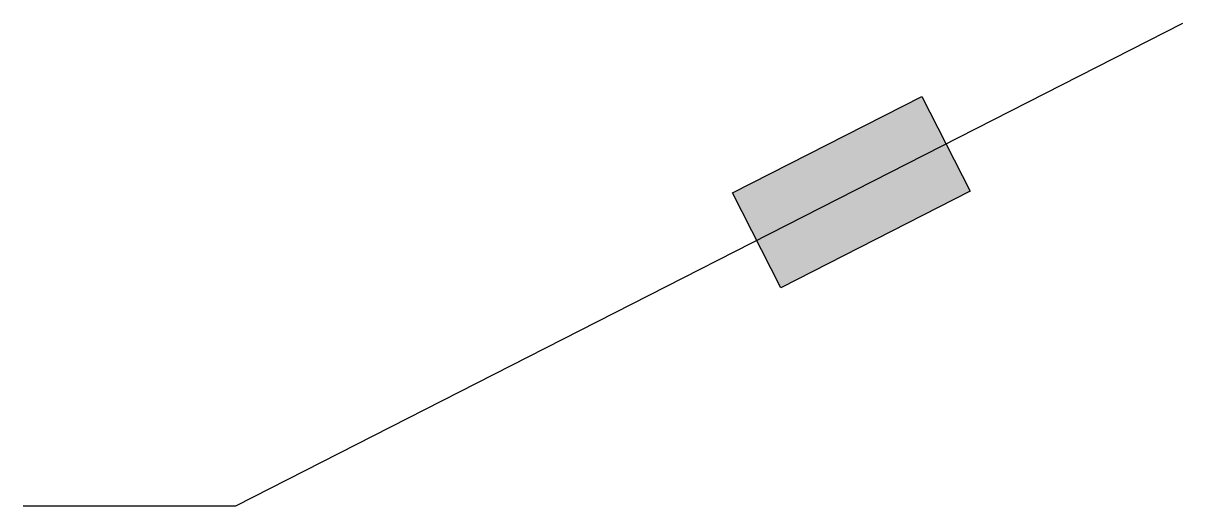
# Model space of a CAD drawing. Extents: x 291.5 to 302.4, y 146.5 to 151.
import ezdxf

# ---------------------------------------------------------------- set-up
doc = ezdxf.new("R2010")
doc.units = 0
doc.header["$MEASUREMENT"] = 0

msp = doc.modelspace()

# ---------------------------------------------------------------- hatches: boundary and pattern name
h = msp.add_hatch(color=256)
h.paths.add_polyline_path([(298.401, 148.996), (298.628, 148.55), (300.41, 149.458), (300.183, 149.904)])
h.paths.add_polyline_path([(300.183, 149.904), (299.956, 150.349), (298.174, 149.442), (298.401, 148.996)])

# ---------------------------------------------------------------- linework, layer by layer
for p, q in [((293.5, 146.5), (302.411, 151.038)), ((291.5, 146.5), (293.5, 146.5))]:
    msp.add_line(p, q)
msp.add_lwpolyline([(298.174, 149.442), (299.956, 150.349), (300.41, 149.458), (298.628, 148.55)], close=True)

doc.saveas('drawing.dxf')
